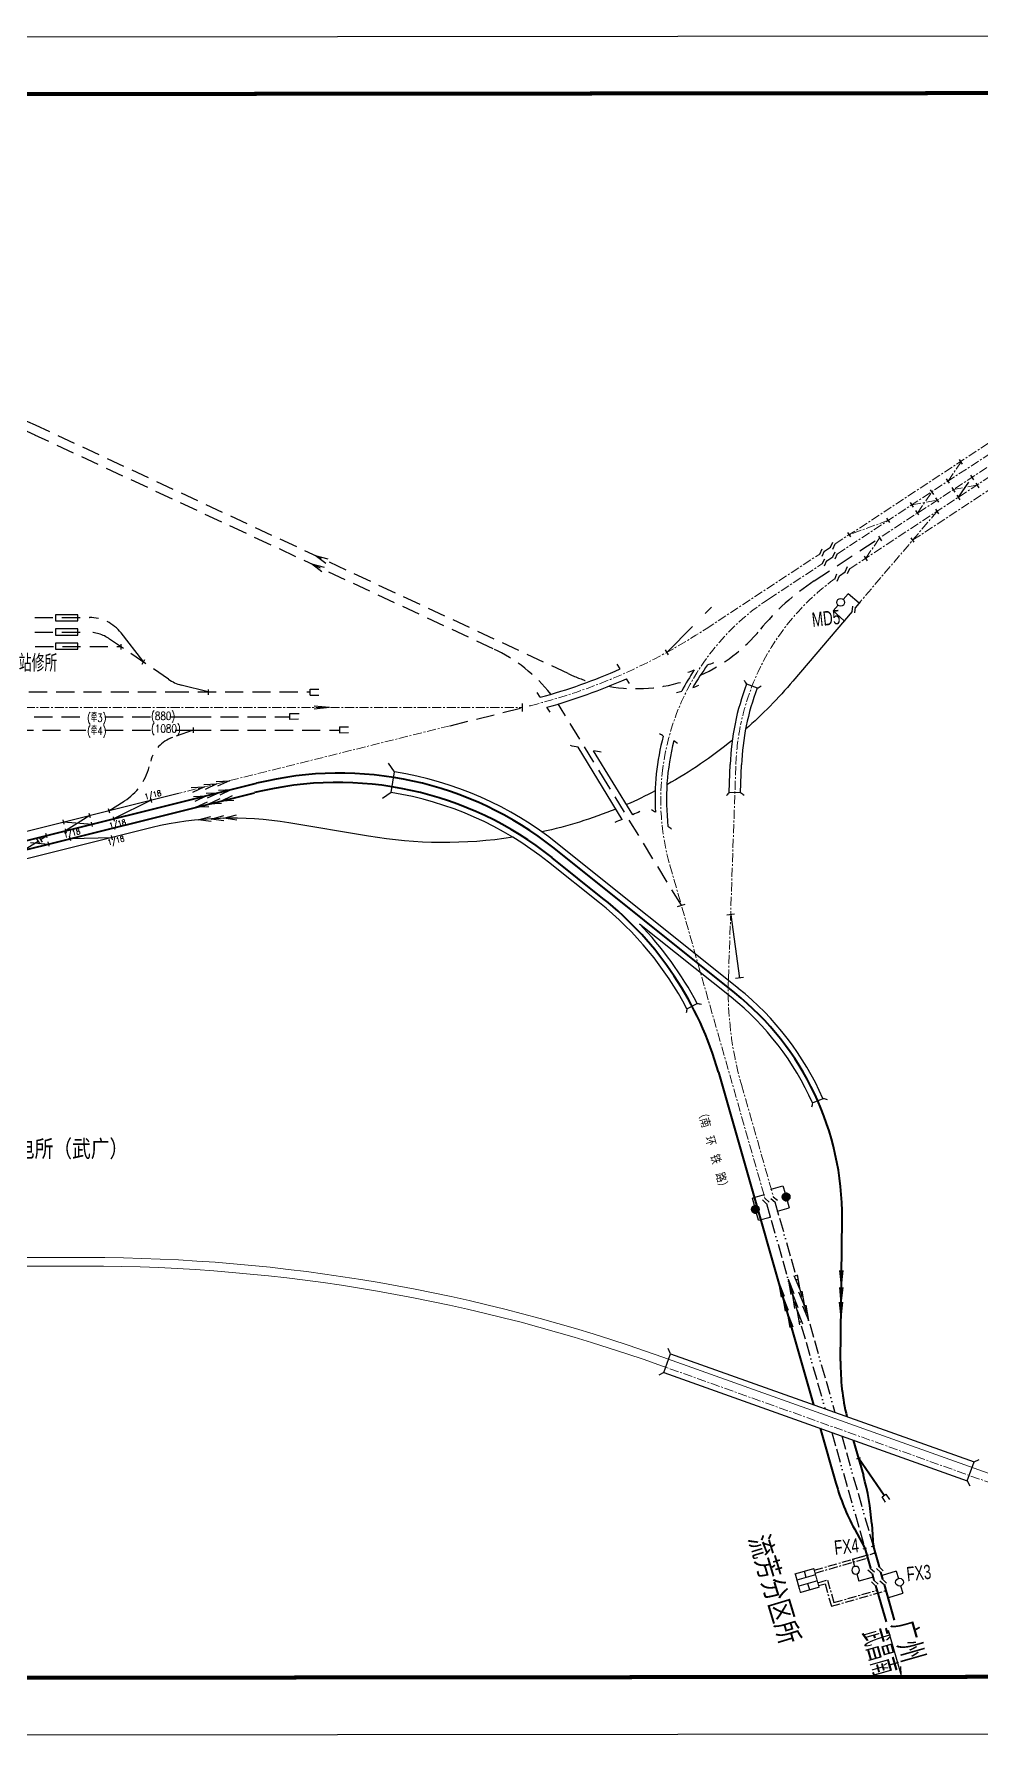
# Model space of a CAD drawing. Header units: millimetres. Extents: x 127 to 2034, y 513 to 812.
# Drawn here: x 1544.6 to 1710.1, y 513.2 to 812 of the extents above; entities that cross this region are included whole.
import ezdxf

# ---------------------------------------------------------------- set-up
doc = ezdxf.new("R2010")
doc.units = ezdxf.units.MM
for name, pattern in [('ACAD_ISO13W100', [36, 12, -3, 12, -3, 0, -3, 0, -3]), ('CENTER', [50.8, 31.75, -6.35, 6.35, -6.35]), ('DASHED', [19.05, 12.7, -6.35]), ('HIDDEN', [9.525, 6.35, -3.175])]:
    doc.linetypes.add(name, pattern=pattern)
for name, color, linetype in [('jydhx', 4, 'ACAD_ISO13W100'), ('JYX', 7, 'Continuous'), ('ZC_站场', 7, 'Continuous'), ('三环路', 7, 'Continuous'), ('初期设计', 1, 'Continuous'), ('图框', 7, 'Continuous'), ('牵引所', 6, 'Continuous'), ('设计', 6, 'Continuous'), ('近期设计', 6, 'Continuous')]:
    doc.layers.add(name, color=color, linetype=linetype)
doc.styles.add('HZTXT', font='tx.shx', dxfattribs={"width": 0.75, "bigfont": 'hztxt.shx'})
doc.styles.add('JCWHZ', font='jcwasc', dxfattribs={"width": 0.7, "bigfont": 'hztxt'})
doc.styles.add('SJW', font='SimSun.ttf', dxfattribs={"width": 0.8})
doc.styles.get("Standard").update_dxf_attribs({"font": 'txt', "bigfont": 'gbcbig.shx'})

# ---------------------------------------------------------------- blocks, each defined once
blk = doc.blocks.new('fd')
at = {"layer": '牵引所'}
for p, q in [((0, 0.45), (0, -0.55)), ((0.5, 0.45), (0.5, -0.55))]:
    blk.add_line(p, q, dxfattribs=at)
blk = doc.blocks.new('md')
at = {"layer": '牵引所'}
for p, q in [((0, -0.01), (0.66, 0.74)), ((0.28, -0.44), (0.95, 0.3))]:
    blk.add_line(p, q, dxfattribs=at)
blk = doc.blocks.new('fx')
at = {"layer": '牵引所'}
for p, rotation in [((0, -0.02), 33.26009138825519), ((1.43, 1.67), 32.96260393217996)]:
    blk.add_blockref('md', p, dxfattribs=dict(at, rotation=rotation))
blk = doc.blocks.new('DDKGB')
at = {"layer": '牵引所', "linetype": 'Continuous'}
for p, q in [((0.02, 2.55), (0.02, -0.02)), ((0.02, 2.55), (1.33, 2.55)), ((2.69, 2.55), (4.03, 2.55)), ((4.03, -0.02), (4.03, 2.55))]:
    blk.add_line(p, q, dxfattribs=at)
at = {"layer": '牵引所', "linetype": 'Continuous', "const_width": 0.158}
for points in [[(0.1, -0.02, 1), (-0.05, -0.02)], [(-0.05, -0.02, 1), (0.1, -0.02)], [(4.1, -0.02, 1), (3.96, -0.02)], [(3.96, -0.02, 1), (4.1, -0.02)]]:
    blk.add_lwpolyline(points, format="xyb", dxfattribs=at)
at = {"layer": '牵引所', "linetype": 'Continuous'}
blk.add_circle((2.01, 2.55), 0.679, dxfattribs=at)

msp = doc.modelspace()

# ---------------------------------------------------------------- hatches: boundary and pattern name
at = {"layer": '牵引所', "linetype": 'Continuous'}
h = msp.add_hatch(dxfattribs=at)
h.set_pattern_fill('ANSI31', color=256, scale=0.135771, angle=105.5209, style=0)
h.set_pattern_definition([(150.5209475, (1793.276352, 316.68454), (-0.0083517303, -0.0147742339), [])])
h.paths.add_polyline_path([(1670.51, 607.16, 1), (1670.88, 605.86, 1)])
h = msp.add_hatch(dxfattribs=at)
h.set_pattern_fill('ANSI31', color=256, scale=0.135771, angle=-74.0796, style=0)
h.set_pattern_definition([(330.9203994, (1551.45781, 897.645859), (0.0082485259, 0.0148321006), [])])
h.paths.add_polyline_path([(1676.24, 608.03, 1), (1675.87, 609.34, 1)])

# ---------------------------------------------------------------- linework, layer by layer
at = {"layer": 'jydhx', "color": 4, "linetype": 'ACAD_ISO13W100', "ltscale": 0.2}
for p, q in [((1672.63, 607.5), (1682.87, 571.61)), ((1674.1, 607.82), (1684.6, 570.99)), ((1684.05, 567.47), (1689.83, 547.22)), ((1685.78, 566.86), (1691.27, 547.63))]:
    msp.add_line(p, q, dxfattribs=at)
at = {"layer": 'JYX', "linetype": 'HIDDEN', "ltscale": 0.5}
for p, q in [((1624.87, 704.55), (1544.75, 741.93)), ((1637.97, 700.2), (1544.82, 743.67)), ((1680.99, 716.43), (1692.27, 723.84)), ((1544.7, 710.03), (1554.26, 710.03)), ((1544.7, 707.48), (1553.85, 707.48)), ((1568.07, 699.23), (1557.8, 706.25)), ((1544.79, 704.92), (1559.75, 704.92)), ((1515.12, 697.04), (1568.46, 697.04)), ((1568.46, 697.04), (1592.85, 697.04)), ((1644.95, 680.63), (1636.92, 693.77)), ((1511.29, 692.64), (1553.65, 692.64)), ((1556.98, 692.64), (1565.19, 692.64)), ((1572.4, 692.64), (1589.28, 692.64)), ((1460.33, 690.32), (1553.65, 690.32)), ((1556.98, 690.32), (1565.19, 690.32)), ((1572.4, 690.32), (1568.78, 689.04)), ((1572.4, 690.32), (1597.99, 690.32)), ((1657.75, 659.69), (1644.68, 681.08)), ((1557.66, 676.21), (1560.4, 677.95))]:
    msp.add_line(p, q, dxfattribs=at)
at = {"layer": 'JYX', "color": 5, "linetype": 'HIDDEN', "ltscale": 0.5}
for p, q in [((1706.91, 736.85), (1706.38, 737.65)), ((1701.86, 731.55), (1701.33, 732.35)), ((1704.62, 733.51), (1704.1, 734.3)), ((1705.6, 731.96), (1705.08, 732.76)), ((1706.2, 731.05), (1708.59, 734.57)), ((1708.88, 734.12), (1708.36, 734.91)), ((1709.82, 732.69), (1709.3, 733.49)), ((1698.35, 729.34), (1697.82, 730.14)), ((1702.77, 730.17), (1702.24, 730.96)), ((1706.49, 730.61), (1705.97, 731.4)), ((1699.26, 727.95), (1698.73, 728.75)), ((1702.77, 728.16), (1702.25, 728.96)), ((1682.76, 721.65), (1683.83, 722.35)), ((1683.2, 719.95), (1684.24, 720.64)), ((1617.31, 691.09), (1631.36, 694.6))]:
    msp.add_line(p, q, dxfattribs=at)
at = {"layer": 'JYX', "color": 7, "linetype": 'Continuous'}
for p, q in [((1692.78, 723.44), (1692.26, 724.24)), ((1690.31, 719.93), (1689.79, 720.73))]:
    msp.add_line(p, q, dxfattribs=at)
at = {"layer": 'JYX', "linetype": 'Continuous'}
for p, q in [((1593.74, 720.84), (1595.97, 720.29)), ((1595.59, 719.48), (1593.74, 720.84)), ((1593.06, 719.39), (1595.29, 718.84)), ((1594.91, 718.03), (1593.06, 719.39)), ((1552.25, 710.5), (1548.32, 710.5)), ((1548.32, 710.5), (1548.32, 709.43)), ((1548.32, 709.43), (1552.25, 709.43)), ((1552.25, 709.43), (1552.25, 710.5)), ((1548.32, 708.02), (1548.32, 706.95)), ((1552.25, 708.02), (1548.32, 708.02)), ((1548.32, 706.95), (1552.25, 706.95)), ((1548.32, 705.53), (1548.32, 704.47)), ((1552.25, 705.53), (1548.32, 705.53)), ((1552.25, 706.95), (1552.25, 708.02)), ((1552.25, 704.47), (1552.25, 705.53)), ((1559.74, 705.35), (1559.74, 704.41)), ((1563.6, 702.42), (1559.79, 707.33)), ((1548.32, 704.47), (1552.25, 704.47)), ((1563.92, 702.62), (1563.42, 701.82)), ((1575.01, 697.04), (1570.33, 698.21)), ((1575.05, 697.43), (1575.05, 696.49)), ((1592.85, 697.48), (1594.4, 697.5)), ((1592.86, 696.46), (1592.85, 697.48)), ((1592.86, 696.46), (1594.4, 696.46)), ((1568.34, 692.64), (1575.06, 692.64)), ((1589.29, 692.2), (1589.28, 693.22)), ((1589.28, 693.22), (1590.91, 693.22)), ((1590.84, 692.22), (1589.29, 692.2)), ((1597.99, 690.87), (1599.54, 690.89)), ((1597.99, 690.87), (1597.99, 689.87)), ((1569.23, 690.32), (1575.06, 690.32)), ((1597.99, 689.87), (1599.54, 689.89)), ((1666.37, 658.04), (1667.92, 646.96))]:
    msp.add_line(p, q, dxfattribs=at)
at = {"layer": 'JYX', "color": 0, "linetype": 'Continuous'}
for p, q in [((1596.22, 694.25), (1593.53, 694.54)), ((1596.22, 694.25), (1593.53, 694.54)), ((1596.22, 694.25), (1593.53, 693.96)), ((1596.22, 694.25), (1593.53, 693.96)), ((1678.5, 592.4), (1677.48, 594.9)), ((1678.5, 592.4), (1678.04, 595.06)), ((1676.4, 594.29), (1676.86, 591.63)), ((1676.4, 594.29), (1677.41, 591.79)), ((1676.4, 594.29), (1677.41, 591.79)), ((1676.4, 594.29), (1676.86, 591.63)), ((1677.1, 591.85), (1677.55, 589.18)), ((1677.1, 591.85), (1678.11, 589.34)), ((1677.1, 591.85), (1678.11, 589.34)), ((1677.1, 591.85), (1677.55, 589.18)), ((1679.32, 589.52), (1678.3, 592.02)), ((1679.32, 589.52), (1678.86, 592.18)), ((1677.92, 588.97), (1678.93, 586.46)), ((1677.92, 588.97), (1678.93, 586.46)), ((1677.92, 588.97), (1678.38, 586.31)), ((1677.92, 588.97), (1678.38, 586.31)), ((1680.02, 587.07), (1679, 589.58)), ((1680.02, 587.07), (1679.56, 589.74))]:
    msp.add_line(p, q, dxfattribs=at)
at = {"layer": 'JYX', "color": 0}
for p, q in [((1629.97, 693.55), (1629.95, 694.95)), ((1657.07, 659.5), (1658.42, 659.88)), ((1667.06, 658.14), (1665.67, 657.93)), ((1668.61, 647.06), (1667.23, 646.86))]:
    msp.add_line(p, q, dxfattribs=at)
at = {"layer": 'JYX', "linetype": 'HIDDEN', "ltscale": 0.5}
for centre, radius, start, end in [((1532.07, 714.75), 30, 64.9835, 109.4858), ((1532.14, 716.48), 30, 64.9835, 109.4858), ((1704.05, 681.33), 42, 123.3083, 140.7981), ((1554.26, 703.03), 7, 37.8028, 90), ((1553.85, 700.48), 7, 55.6165, 90), ((1649.81, 725.57), 28, 293.7498, 320.7981), ((1613.03, 679.18), 28, 38.494, 64.9835), ((1649.81, 725.57), 28, 244.9835, 252.9299), ((1649.81, 725.57), 28, 260.1315, 288.9495), ((1570.78, 683.39), 6, 109.4858, 165.4406), ((1555.03, 686.39), 10, 302.4416, 345.4406)]:
    msp.add_arc(centre, radius, start, end, dxfattribs=at)
at = {"layer": 'JYX', "linetype": 'Continuous'}
for centre, radius, start, end in [((1607.16, 791.62), 99, 285.1847, 293.7641), ((1607.16, 791.62), 101, 285.5546, 293.9537), ((1572.03, 705), 7, 235.6165, 255.9854)]:
    msp.add_arc(centre, radius, start, end, dxfattribs=at)
at = {"layer": 'JYX', "color": 0}
for centre, radius, start, end in [((1695.61, 677.27), 42.7, 146.4696, 152.2402), ((1649.99, 725.5), 26.6, 289.5873, 292.1378), ((1695.61, 677.27), 41.3, 143.6663, 150.2505), ((1653.42, 726.8), 26.6, 289.5873, 292.1378), ((1649.99, 725.5), 29.4, 283.619, 285.4512), ((1649.99, 725.5), 29.4, 289.3916, 291.551)]:
    msp.add_arc(centre, radius, start, end, dxfattribs=at)
at = {"layer": 'JYX'}
msp.add_arc((1613.03, 679.18), 28, 31.4249, 34.1429, dxfattribs=at)
at = {"layer": 'ZC_站场', "color": 145}
msp.add_line((1564.95, 678.43), (1565.14, 677.68), dxfattribs=at)
at = {"layer": '三环路'}
for p, q in [((1647.05, 701.02), (1646.5, 701.85)), ((1648.71, 698.49), (1648.16, 699.32)), ((1633.09, 696.08), (1632.54, 696.92)), ((1634.79, 693.49), (1634.24, 694.32))]:
    msp.add_line(p, q, dxfattribs=at)
at = {"layer": '初期设计', "linetype": 'Continuous'}
for p, q in [((1687.36, 724.1), (1686.84, 724.9)), ((1685.72, 593.12), (1685.46, 595.81)), ((1685.72, 593.12), (1686.04, 595.8)), ((1674.72, 593.81), (1675.18, 591.15)), ((1674.72, 593.81), (1675.73, 591.31)), ((1674.72, 593.81), (1675.73, 591.31)), ((1674.72, 593.81), (1675.18, 591.15)), ((1685.69, 590.12), (1685.43, 592.82)), ((1685.69, 590.12), (1686.01, 592.81)), ((1675.41, 591.37), (1676.43, 588.86)), ((1675.41, 591.37), (1676.43, 588.86)), ((1675.41, 591.37), (1675.87, 588.7)), ((1675.41, 591.37), (1675.87, 588.7)), ((1685.66, 587.58), (1685.4, 590.28)), ((1685.66, 587.58), (1685.98, 590.27)), ((1676.23, 588.49), (1676.69, 585.83)), ((1676.23, 588.49), (1677.25, 585.98)), ((1676.23, 588.49), (1676.69, 585.83)), ((1689.03, 563.05), (1688.4, 562.87)), ((1688.4, 562.87), (1689.03, 563.05))]:
    msp.add_line(p, q, dxfattribs=at)
at = {"layer": '初期设计', "color": 7, "linetype": 'DASHED', "ltscale": 0.5}
for p, q in [((1576.45, 681.36), (1578.74, 681.47)), ((1578.74, 681.47), (1576.66, 680.49)), ((1572.08, 680.27), (1574.37, 680.38)), ((1574.37, 680.38), (1572.3, 679.4)), ((1572.47, 678.73), (1574.76, 678.84)), ((1574.76, 678.84), (1572.68, 677.86)), ((1574.26, 680.82), (1576.56, 680.93)), ((1576.56, 680.93), (1574.48, 679.95)), ((1574.65, 679.28), (1576.94, 679.38)), ((1576.94, 679.38), (1574.87, 678.4)), ((1576.83, 679.82), (1579.12, 679.93)), ((1579.12, 679.93), (1577.05, 678.95)), ((1577.22, 677.91), (1579.29, 678.89)), ((1572.85, 676.82), (1574.93, 677.8)), ((1575.15, 676.93), (1572.85, 676.82)), ((1575.04, 677.36), (1577.11, 678.34)), ((1577.33, 677.47), (1575.04, 677.36)), ((1579.51, 678.02), (1577.22, 677.91))]:
    msp.add_line(p, q, dxfattribs=at)
at = {"layer": '图框', "color": 5, "linetype": 'Continuous', "ltscale": 0.6, "const_width": 0.7}
msp.add_lwpolyline([(2023.89, 525.05), (2023.89, 802.05), (152.5, 800.19), (152.5, 523.19)], close=True, dxfattribs=at)
at = {"layer": '牵引所'}
for p, q in [((127.5, 810.19), (2033.89, 812.05)), ((1685.37, 717.33), (1686.37, 718.03)), ((127.5, 513.19), (2033.89, 515.05))]:
    msp.add_line(p, q, dxfattribs=at)
at = {"layer": '牵引所', "linetype": 'Continuous'}
for p, q in [((1684.29, 711.16), (1685.15, 712.15)), ((1686.05, 713.17), (1686.93, 714.18)), ((1688.81, 712.53), (1686.93, 714.18)), ((1684.29, 711.16), (1686.17, 709.52)), ((1673.47, 610.01), (1675.51, 610.59)), ((1675.51, 610.59), (1675.87, 609.33)), ((1672.2, 609.02), (1670.16, 608.45)), ((1670.51, 607.16), (1670.16, 608.45)), ((1674.57, 606.16), (1676.61, 606.74)), ((1676.24, 608.03), (1676.61, 606.74)), ((1671.23, 604.59), (1670.88, 605.86)), ((1671.23, 604.59), (1673.27, 605.16))]:
    msp.add_line(p, q, dxfattribs=at)
at = {"layer": '牵引所', "linetype": 'CENTER', "ltscale": 0.05}
for p, q in [((1680.98, 543.38), (1691.59, 546.4)), ((1681.12, 542.89), (1690.31, 545.51))]:
    msp.add_line(p, q, dxfattribs=at)
at = {"layer": '牵引所', "linetype": 'Continuous'}
for points, const_width in [([(1688.79, 712.65, 1), (1688.9, 712.56)], 0.158), ([(1688.9, 712.56, 1), (1688.79, 712.65)], 0.158), ([(1686.21, 709.49, 1), (1686.32, 709.4)], 0.158), ([(1686.32, 709.4, 1), (1686.21, 709.49)], 0.158), ([(1673.45, 610.08, 1), (1673.49, 609.94)], 0.158), ([(1673.49, 609.94, 1), (1673.45, 610.08)], 0.158), ([(1672.18, 609.09, 1), (1672.22, 608.95)], 0.158), ([(1672.22, 608.95, 1), (1672.18, 609.09)], 0.158), ([(1673.25, 605.23, 1), (1673.29, 605.09)], 0.158), ([(1673.29, 605.09, 1), (1673.25, 605.23)], 0.158), ([(1674.55, 606.23, 1), (1674.59, 606.09)], 0.158), ([(1674.59, 606.09, 1), (1674.55, 606.23)], 0.158), ([(1690.3, 545.62, 1), (1690.32, 545.4)], 0.238), ([(1690.32, 545.4, 1), (1690.3, 545.62)], 0.238), ([(1691.58, 546.51, 1), (1691.6, 546.3)], 0.238), ([(1691.6, 546.3, 1), (1691.58, 546.51)], 0.238), ([(1691.91, 539.98, 1), (1691.93, 539.77)], 0.238), ([(1691.93, 539.77, 1), (1691.91, 539.98)], 0.238), ([(1693.46, 539.9, 1), (1693.49, 539.69)], 0.238), ([(1693.49, 539.69, 1), (1693.46, 539.9)], 0.238)]:
    msp.add_lwpolyline(points, format="xyb", dxfattribs=dict(at, const_width=const_width))
at = {"layer": '牵引所', "linetype": 'Continuous', "const_width": 0.2}
msp.add_lwpolyline([(1680.9, 543.66), (1677.64, 542.74), (1678.57, 539.49), (1681.82, 540.42)], close=True, dxfattribs=at)
at = {"layer": '牵引所', "linetype": 'Continuous'}
for points in [[(1677.64, 542.74), (1678.37, 540.17)], [(1681.21, 542.58), (1677.95, 541.65)], [(1681.52, 541.5), (1678.26, 540.57)], [(1679.57, 542.12), (1679.26, 543.2)], [(1680.19, 539.95), (1679.88, 541.03)]]:
    msp.add_lwpolyline(points, dxfattribs=at)
at = {"layer": '牵引所', "linetype": 'CENTER', "ltscale": 0.05}
for points in [[(1681.6, 541.19), (1683.29, 541.67), (1684.41, 537.73), (1691.92, 539.88)], [(1681.74, 540.71), (1682.86, 541.02), (1683.98, 537.09), (1693.47, 539.79)]]:
    msp.add_lwpolyline(points, dxfattribs=at)
at = {"layer": '牵引所', "linetype": 'Continuous'}
for centre in [(1685.6, 712.66), (1670.69, 606.51), (1676.06, 608.68)]:
    msp.add_circle(centre, 0.679, dxfattribs=at)
at = {"layer": '设计', "color": 41, "linetype": 'Continuous'}
for p, q in [((1654.7, 577.94), (1655.87, 581.24)), ((1655.87, 581.24), (1655.44, 582.14)), ((1654.7, 577.94), (1653.79, 577.51)), ((1707.73, 559.03), (1708.91, 562.32)), ((1708.91, 562.32), (1709.81, 562.75)), ((1707.73, 559.03), (1708.16, 558.12))]:
    msp.add_line(p, q, dxfattribs=at)
at = {"layer": '设计', "color": 41, "linetype": 'Continuous', "ltscale": 0.6}
for p, q in [((1655.87, 581.24), (1708.91, 562.32)), ((1654.7, 577.94), (1707.73, 559.03))]:
    msp.add_line(p, q, dxfattribs=at)
at = {"layer": '近期设计', "color": 5, "linetype": 'CENTER', "lineweight": 15, "ltscale": 0.05}
for p, q in [((1685.04, 721.17), (1725.12, 747.51)), ((1687.18, 718.56), (1726.89, 744.65)), ((1684.63, 722.88), (1714.03, 742.19)), ((1722.89, 739.79), (1698.2, 723.57)), ((1692.86, 724.23), (1712.79, 737.32)), ((1704.38, 733.87), (1706.65, 737.25)), ((1705.31, 732.41), (1709.48, 733.21)), ((1698.08, 729.74), (1702.5, 730.57)), ((1699.04, 728.29), (1701.55, 732.02)), ((1690, 720.41), (1692.44, 723.95)), ((1662.07, 708.05), (1681.96, 721.12)), ((1673.07, 713.3), (1682.41, 719.44)), ((1515.17, 694.25), (1568.46, 694.25)), ((1568.46, 694.25), (1629.96, 694.25)), ((1617.31, 691.09), (1569.71, 679.22)), ((1665.98, 646.89), (1667.28, 684.26)), ((1655.75, 666.68), (1672.36, 608.44)), ((1668.25, 628.35), (1673.86, 608.65))]:
    msp.add_line(p, q, dxfattribs=at)
at = {"layer": '近期设计', "color": 6, "linetype": 'Continuous'}
for p, q in [((1694.21, 726.62), (1693.69, 727.42)), ((1698.46, 723.17), (1697.94, 723.97)), ((1572.4, 690.79), (1572.4, 689.86)), ((1569.86, 679.22), (1515.17, 665.61)), ((1554.43, 675), (1554.24, 675.76)), ((1557.56, 676.59), (1557.75, 675.83)), ((1565.05, 678.06), (1558.49, 674.78)), ((1549.61, 674.61), (1549.8, 673.85)), ((1554.72, 673.84), (1549.71, 674.23)), ((1550, 673.06), (1550.18, 672.31)), ((1554.33, 675.38), (1550.09, 672.69)), ((1554.81, 673.46), (1554.62, 674.22)), ((1558.4, 675.16), (1558.59, 674.4)), ((1545.7, 671.18), (1546.77, 671.86)), ((1546.86, 671.48), (1546.67, 672.23)), ((1547.22, 670.02), (1547.03, 670.78)), ((1551, 670.96), (1550.81, 671.72)), ((1558.32, 671.15), (1558.13, 671.91)), ((1692.83, 556.21), (1693.52, 556.66)), ((1693.43, 555.3), (1692.83, 556.21)), ((1693.52, 556.66), (1694.13, 555.73)), ((1689.51, 547.13), (1690.14, 547.31)), ((1690.96, 547.54), (1691.58, 547.72))]:
    msp.add_line(p, q, dxfattribs=at)
at = {"layer": '近期设计', "color": 5, "linetype": 'DASHED', "ltscale": 0.5}
for p, q in [((1655.24, 703.94), (1663, 711.8)), ((1655.5, 703.5), (1654.99, 704.38))]:
    msp.add_line(p, q, dxfattribs=at)
at = {"layer": '近期设计', "color": 40, "linetype": 'Continuous'}
for p, q in [((1607.6, 683.04), (1606.53, 684.53)), ((1647.4, 674.7), (1639.68, 687.33)), ((1649.25, 675.5), (1642.41, 686.71)), ((1607.02, 679.42), (1607.6, 683.04)), ((1666.11, 679.47), (1666.28, 684.3)), ((1668.11, 679.4), (1668.28, 684.23)), ((1607.02, 679.42), (1605.53, 678.34)), ((1667.71, 645.15), (1636.12, 670.43)), ((1643.41, 660.11), (1634.52, 667.23)), ((1666.46, 643.59), (1650.44, 656.41))]:
    msp.add_line(p, q, dxfattribs=at)
at = {"layer": '近期设计', "color": 4, "linetype": 'Continuous', "lineweight": 40}
for p, q in [((1515.03, 662.39), (1583.13, 679.38)), ((1644.04, 660.89), (1635.14, 668.01)), ((1664.25, 630.5), (1680.84, 572.33)), ((1682.02, 568.2), (1684.76, 558.59)), ((1689.83, 547.22), (1690.82, 543.72))]:
    msp.add_line(p, q, dxfattribs=at)
at = {"layer": '近期设计', "color": 6, "linetype": 'Continuous', "lineweight": 40}
for p, q in [((1515.28, 664), (1583.49, 681.02)), ((1667.08, 644.37), (1635.5, 669.65)), ((1685.58, 579.97), (1685.84, 604.81)), ((1687.81, 566.13), (1689.57, 559.96)), ((1693.18, 556.44), (1688.71, 562.96)), ((1688, 550.63), (1689.83, 547.22)), ((1691.03, 551.49), (1691.27, 547.63)), ((1691.27, 547.63), (1692.32, 543.95)), ((1691.08, 542.81), (1691.4, 541.63)), ((1692.58, 543.02), (1692.93, 541.8)), ((1691.69, 540.69), (1693.56, 534.35)), ((1693.2, 540.86), (1694.97, 534.67))]:
    msp.add_line(p, q, dxfattribs=at)
at = {"layer": '近期设计', "color": 7, "linetype": 'DASHED', "ltscale": 0.5}
for p, q in [((1577.76, 674.91), (1579.98, 675.5)), ((1573.27, 674.63), (1575.49, 675.22)), ((1575.55, 674.32), (1573.27, 674.63)), ((1575.52, 674.77), (1577.74, 675.36)), ((1577.79, 674.46), (1575.52, 674.77)), ((1580.04, 674.6), (1577.76, 674.91))]:
    msp.add_line(p, q, dxfattribs=at)
at = {"layer": '近期设计', "color": 4, "linetype": 'Continuous'}
for p, q in [((1542.76, 669.31), (1545.28, 670.91)), ((1543.95, 670.65), (1547.13, 670.4)), ((1550.9, 671.34), (1558.23, 671.53))]:
    msp.add_line(p, q, dxfattribs=at)
at = {"layer": '近期设计', "color": 1, "lineweight": 15, "ltscale": 0.05}
for p, q in [((1539.5, 598.08), (1553.77, 598.08)), ((1777.36, 536.85), (1654.53, 580.65))]:
    msp.add_line(p, q, dxfattribs=at)
at = {"layer": '近期设计', "color": 3, "lineweight": 15, "ltscale": 0.05}
msp.add_line((1539.49, 596.58), (1553.51, 596.58), dxfattribs=at)
at = {"layer": '近期设计', "color": 3, "linetype": 'CENTER', "lineweight": 15, "ltscale": 0.05}
msp.add_line((1776.85, 535.44), (1654.28, 579.15), dxfattribs=at)
at = {"layer": '近期设计', "color": 7, "linetype": 'Continuous'}
for p, q in [((1693.91, 532.9), (1696.17, 524.98)), ((1696.17, 524.98), (1696.09, 526.54))]:
    msp.add_line(p, q, dxfattribs=at)
at = {"layer": '近期设计', "color": 5, "linetype": 'CENTER', "lineweight": 15, "ltscale": 0.05}
for points in [[(1693.95, 727.02), (1687.1, 724.5)], [(1702.48, 728.61), (1689, 712.74)]]:
    msp.add_lwpolyline(points, dxfattribs=at)
at = {"layer": '近期设计', "color": 6, "linetype": 'Continuous'}
msp.add_lwpolyline([(1689.02, 712.75), (1688.2, 711.78)], dxfattribs=at)
at = {"layer": '近期设计', "color": 4, "linetype": 'Continuous'}
for points in [[(1687.58, 711.06), (1677.26, 698.9, -0.036953), (1668.98, 690.48)], [(1666.63, 688.51, -0.043141), (1655.22, 680.78, -0.043141)], [(1653.16, 679.68, -0.017326), (1648.16, 677.29, -0.017326)], [(1646.29, 676.51, -0.042365), (1633.37, 672.51, -0.042365)], [(1603.04, 671.76), (1589.12, 674.1, 0.100578), (1565.23, 673.28, 0.100578)], [(1628.31, 671.57, -0.079487), (1603.04, 671.76)]]:
    msp.add_lwpolyline(points, format="xyb", dxfattribs=at)
at = {"layer": '近期设计', "color": 40, "linetype": 'Continuous'}
for points in [[(1671.03, 697.64), (1669.17, 698.37)], [(1666.11, 679.47), (1668.11, 679.4)], [(1658.73, 641.59), (1660.49, 642.53)], [(1680.68, 625.11), (1682.51, 625.91)]]:
    msp.add_lwpolyline(points, dxfattribs=at)
at = {"layer": '近期设计', "color": 4, "linetype": 'Continuous'}
msp.add_lwpolyline([(1565.23, 673.28), (1515.14, 660.78)], dxfattribs=at)
at = {"layer": '近期设计', "color": 5, "linetype": 'CENTER', "lineweight": 15, "ltscale": 0.05}
for centre, radius, start, end in [((1709.25, 682.8), 42, 125.9012, 168.4107), ((1696.14, 678.2), 42, 123.3083, 173.1285), ((1607.16, 791.62), 100, 284.0068, 303.3083), ((1709.25, 682.8), 42, 168.8348, 178.0093), ((1696.14, 678.2), 42, 172.3233, 195.9204), ((1725.94, 644.8), 60, 178.0093, 195.9204)]:
    msp.add_arc(centre, radius, start, end, dxfattribs=at)
at = {"layer": '近期设计', "color": 40, "linetype": 'Continuous'}
for centre, radius, start, end in [((1709.25, 682.8), 43, 158.783, 178.0093), ((1709.25, 682.8), 41, 158.783, 178.0093), ((1650.02, 686.75), 22.4, 31.2479, 33.1878), ((1659.41, 716.79), 22.4, 301.2479, 303.1878), ((1632.82, 657.1), 31, 77.2086, 79.7341), ((1696.14, 678.2), 43, 165.0938, 183), ((1642.34, 670.51), 22.4, 56.851, 58.791), ((1696.14, 678.2), 41, 165.4843, 186.6062), ((1642.92, 670.62), 22.4, 50.7887, 52.8572), ((1636.88, 656.21), 31, 77.2086, 79.7341), ((1598.01, 622.8), 61, 51.3325, 80.9517), ((1597.65, 621.17), 59, 51.3325, 80.8644), ((1683.39, 665.21), 22.4, 140.4742, 142.4141), ((1682.37, 696.68), 22.4, 230.4742, 232.4141), ((1662.67, 647.56), 31, 113.1128, 115.6383), ((1640.95, 657.2), 22.4, 56.851, 58.791), ((1658.53, 645.76), 31, 111.0374, 113.5629), ((1641.89, 655.63), 22.4, 50.7887, 52.8572), ((1606.55, 614.05), 59, 27.8339, 51.3325), ((1606.55, 614.05), 61, 27.8339, 43.9915), ((1635.84, 605.33), 49, 23.8006, 51.3325), ((1635.84, 605.33), 51, 23.8006, 51.3325), ((1680.8, 637.82), 22.4, 170.2987, 172.2387), ((1664.27, 664.61), 22.4, 260.2987, 262.2387), ((1702.44, 619.79), 22.4, 166.2654, 168.2053), ((1687.83, 647.67), 22.4, 256.2654, 258.2053)]:
    msp.add_arc(centre, radius, start, end, dxfattribs=at)
at = {"layer": '近期设计', "color": 6, "linetype": 'Continuous', "lineweight": 40}
for centre, radius, start, end in [((1598.01, 622.8), 60, 51.3325, 104.0068), ((1635.84, 605.33), 50, 359.3964, 51.3325), ((1725.58, 579.55), 40, 179.3964, 193.4411), ((1651.1, 548.99), 40, 3.5813, 15.9204)]:
    msp.add_arc(centre, radius, start, end, dxfattribs=at)
at = {"layer": '近期设计', "color": 4, "linetype": 'Continuous', "lineweight": 40}
for centre, radius, start, end in [((1597.65, 621.17), 60, 51.3325, 104.0068), ((1606.55, 614.05), 60, 15.9204, 51.3325), ((1723.23, 569.56), 40, 195.9204, 208.2595)]:
    msp.add_arc(centre, radius, start, end, dxfattribs=at)
at = {"layer": '近期设计', "color": 1, "lineweight": 15, "ltscale": 0.05}
msp.add_arc((1553.77, 298.08), 300, 70.3738, 90, dxfattribs=at)
at = {"layer": '近期设计', "color": 3, "lineweight": 15, "ltscale": 0.05}
msp.add_arc((1553.51, 296.58), 300, 70.3738, 90, dxfattribs=at)

# ---------------------------------------------------------------- block references
at = {"layer": '牵引所'}
for name, p, rotation in [('md', (1683.82, 722.32), 16.37561731335721), ('md', (1681.96, 721.11), 16.67310476944934), ('md', (1682.39, 719.4), 17.19303016444254), ('md', (1684.24, 720.63), 16.89554270834124), ('md', (1684.58, 716.72), 19.72578039081322), ('md', (1686.38, 718.03), 16.37835926403565), ('md', (1687.58, 711.03), 33.26009138825519), ('fd', (1545.28, 670.92), 31.89056802828905), ('md', (1672.36, 608.45), 268.3075921728459), ('md', (1673.79, 608.71), 273.3696093876455), ('fx', (1690.8, 543.74), 236.4949337937532), ('fx', (1692.33, 543.94), 235.8937395885301), ('DDKGB', (1692.87, 542.49), 286.564968271701)]:
    msp.add_blockref(name, p, dxfattribs=dict(at, rotation=rotation))
at = {"layer": '牵引所', "xscale": -1, "rotation": 106.6861932672782}
msp.add_blockref('DDKGB', (1690.08, 546.04), dxfattribs=at)

# ---------------------------------------------------------------- texts
at = {"layer": 'JYX', "color": 7, "linetype": 'Continuous', "style": 'HZTXT', "width": 0.75}
msp.add_text('站修所', height=3, dxfattribs=at).set_placement((1541.91, 700.55))
at = {"layer": 'JYX', "color": 7, "linetype": 'Continuous', "width": 0.8}
for s, p in [('(牵3)', (1553.84, 691.79)), ('(880)', (1565.04, 692.11)), ('(牵4)', (1553.84, 689.49)), ('(1080)', (1565.04, 689.89))]:
    msp.add_text(s, height=1.4, dxfattribs=at).set_placement(p)
for p in [(1564.03, 678.16), (1549.88, 671.45), (1557.87, 673.07), (1557.57, 670.18)]:
    msp.add_text('1/18', height=1, rotation=14.0068, dxfattribs=at).set_placement(p)
at = {"layer": 'JYX', "color": 6, "linetype": 'Continuous', "style": 'SJW', "width": 0.8}
msp.add_text('武昌东变电所（武广）', height=3, dxfattribs=at).set_placement((1528.31, 615.62))
msp.add_text('流芳分区所', height=3.608, rotation=286.8198, dxfattribs=at).set_placement((1669.51, 548.96))
at = {"layer": '设计', "color": 7, "style": 'JCWHZ', "width": 0.7}
for s, p in [('MD5', (1680.71, 708.37)), ('FX4', (1684.62, 546.07)), ('FX3', (1697.26, 541.44))]:
    msp.add_text(s, height=2.5, rotation=6.2172, dxfattribs=at).set_placement(p)
at = {"layer": '近期设计', "color": 7, "linetype": 'Continuous'}
for s, height, style, width, p in [('（南  环  铁  路）', 1.5, 'SJW', 0.8, (1660.54, 623.89)), ('武昌南', 4.5, 'HZTXT', 0.6, (1689.11, 532.39)), ('广州', 4.5, 'HZTXT', 0.8, (1694.17, 533.81))]:
    msp.add_text(s, height=height, rotation=285.9204, dxfattribs=dict(at, style=style, width=width)).set_placement(p)

doc.saveas('drawing.dxf')
